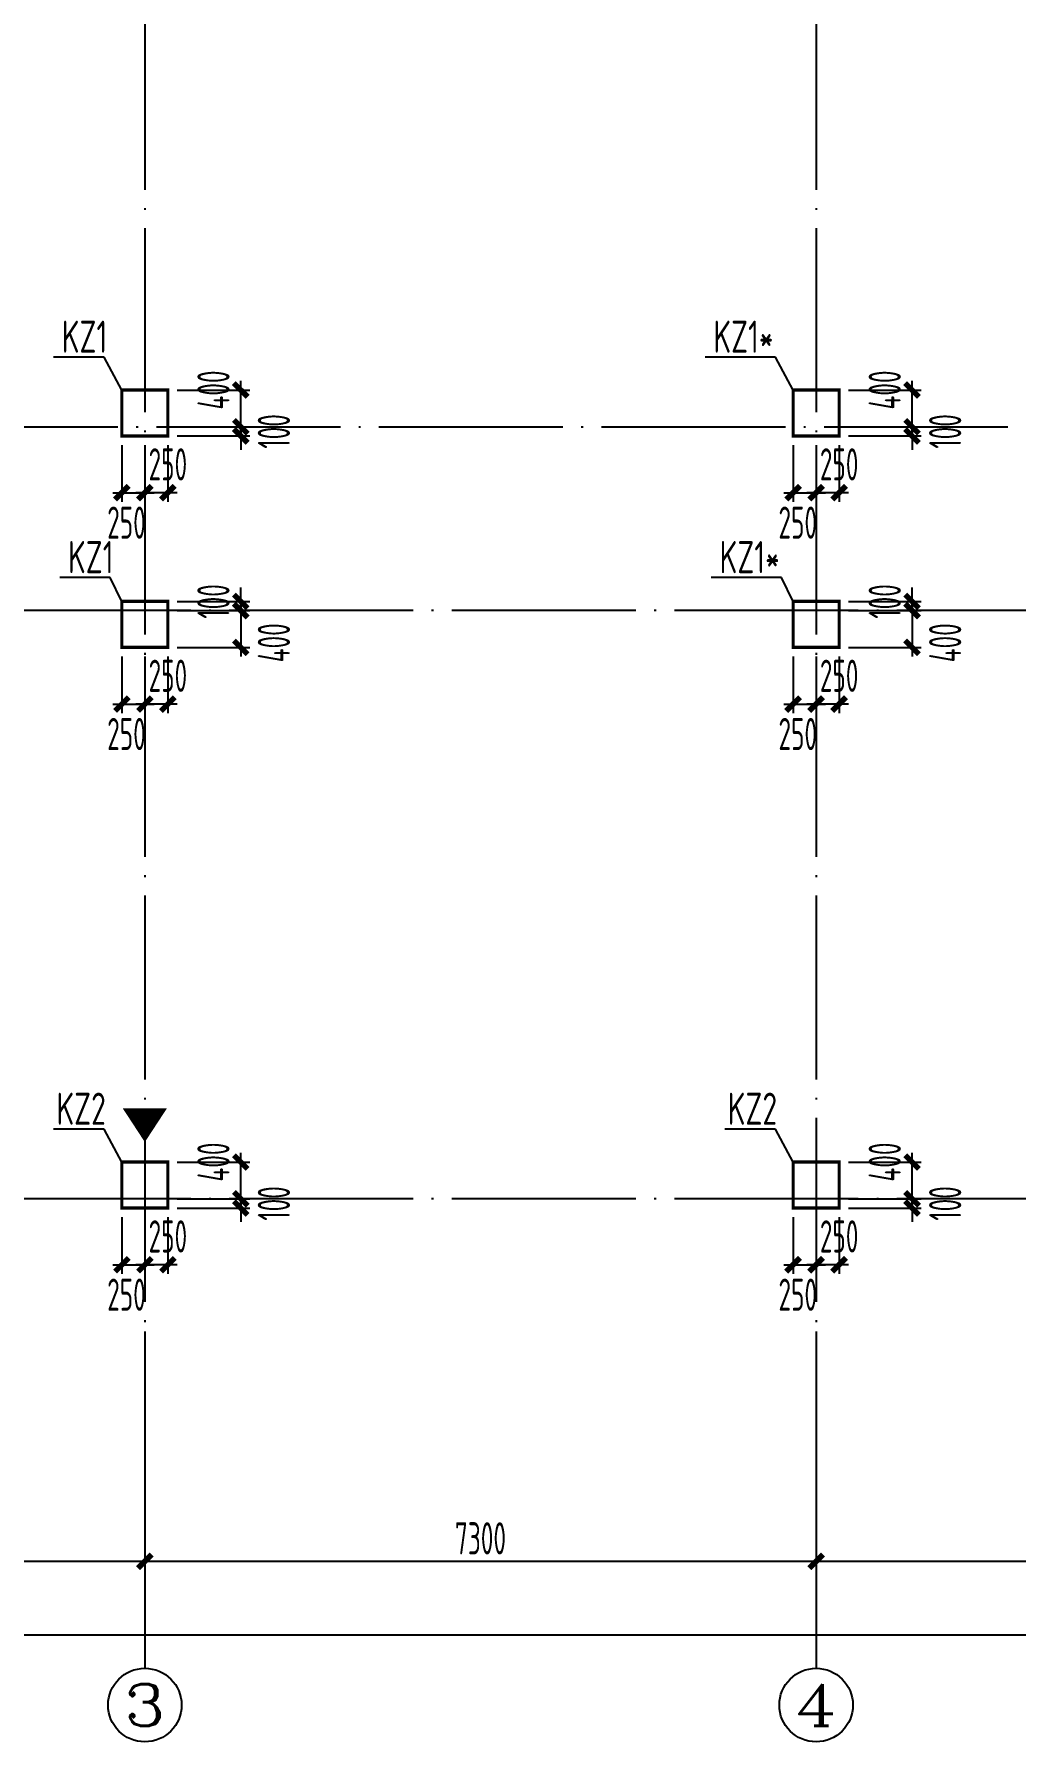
# Model space of a CAD drawing. Extents: x -472319 to -112444, y -516749 to -5704.
# Drawn here: x -408142 to -397467, y -297311 to -278731 of the extents above; entities that cross this region are included whole.
import ezdxf
from ezdxf.enums import TextEntityAlignment as Align

# ---------------------------------------------------------------- set-up
doc = ezdxf.new("R2010")
doc.units = 0
doc.header["$LTSCALE"] = 100
doc.header["$MEASUREMENT"] = 0
doc.linetypes.add('CENTER', pattern=[2, 1.25, -0.25, 0.25, -0.25])
doc.linetypes.add('DOTE', pattern=[2.42, 2, -0.2, 0.02, -0.2])
for name, color, linetype in [('AXIS', 3, 'Continuous'), ('AXIS_TEXT', 7, 'Continuous'), ('DOTE', 1, 'CENTER'), ('TEXT', 7, 'Continuous'), ('填充', 8, 'Continuous'), ('审核修改', 6, 'Continuous'), ('柱', 2, 'Continuous')]:
    doc.layers.add(name, color=color, linetype=linetype)
doc.styles.add('_TCH_AXIS', font='COMPLEX', dxfattribs={"bigfont": 'GBCBIG'})
doc.styles.add('COMPLEX', font='COMPLEX')
doc.styles.add('HZ', font='tssdeng.shx', dxfattribs={"width": 0.6, "height": 350, "bigfont": 'a.shx'})
doc.styles.add('TSSD_Dimension', font='Tssdeng.shx', dxfattribs={"width": 0.7, "bigfont": 'hztxt.shx'})
doc.dimstyles.new('DIMN', dxfattribs={"dimtxt": 350, "dimasz": 150, "dimexe": 100, "dimexo": 100, "dimgap": 75, "dimtad": 1, "dimdec": 0, "dimzin": 0, "dimdsep": 46, "dimtxsty": 'HZ', "dimblk": 'ARCHTICK', "dimcen": 0.09, "dimdle": 100, "dimclrd": 3, "dimclre": 3, "dimclrt": 7, "dimazin": 2, "dimtfac": 1, "dimtdec": 0, "dimtmove": 2, "dimatfit": 3, "dimldrblk": 'ARCHTICK', "dimfxl": 1, "dimtolj": 1, "dimtzin": 0, "dimarcsym": 0})

# ---------------------------------------------------------------- blocks, each defined once
blk = doc.blocks.new('_ArchTick')
at = {"color": 0, "linetype": 'ByBlock', "const_width": 0.4}
blk.add_lwpolyline([(-0.5, -0.5), (0.5, 0.5)], dxfattribs=at)
blk = doc.blocks.new('*D364')
at = {"layer": 'AXIS', "color": 3, "lineweight": -2, "transparency": 16777216}
for p, q in [((-414238, -292947), (-414238, -295447)), ((-406938, -292947), (-406938, -295447)), ((-414338, -295347), (-406838, -295347))]:
    blk.add_line(p, q, dxfattribs=at)
at = {"layer": 'Defpoints', "color": 0, "transparency": 16777216}
for p in [(-414238, -292847), (-406938, -292847), (-406938, -295347)]:
    blk.add_point(p, dxfattribs=at)
at = {"layer": 'AXIS', "color": 3, "lineweight": -2, "transparency": 16777216, "xscale": 150, "yscale": 150, "zscale": 150, "rotation": 180}
blk.add_blockref('_ArchTick', (-414238, -295347), dxfattribs=at)
at = {"layer": 'AXIS', "color": 3, "lineweight": -2, "transparency": 16777216, "xscale": 150, "yscale": 150, "zscale": 150}
blk.add_blockref('_ArchTick', (-406938, -295347), dxfattribs=at)
at = {"layer": 'AXIS', "color": 7, "transparency": 16777216, "insert": (-410588, -295097), "char_height": 350, "attachment_point": 5, "style": 'HZ'}
blk.add_mtext('\\A1;7300', dxfattribs=at)
blk = doc.blocks.new('*D365')
at = {"layer": 'AXIS', "color": 3, "lineweight": -2, "transparency": 16777216}
for p, q in [((-406938, -292947), (-406938, -295447)), ((-399638, -292947), (-399638, -295447)), ((-407038, -295347), (-399538, -295347))]:
    blk.add_line(p, q, dxfattribs=at)
at = {"layer": 'Defpoints', "color": 0, "transparency": 16777216}
for p in [(-406938, -292847), (-399638, -292847), (-399638, -295347)]:
    blk.add_point(p, dxfattribs=at)
at = {"layer": 'AXIS', "color": 3, "lineweight": -2, "transparency": 16777216, "xscale": 150, "yscale": 150, "zscale": 150, "rotation": 180}
blk.add_blockref('_ArchTick', (-406938, -295347), dxfattribs=at)
at = {"layer": 'AXIS', "color": 3, "lineweight": -2, "transparency": 16777216, "xscale": 150, "yscale": 150, "zscale": 150}
blk.add_blockref('_ArchTick', (-399638, -295347), dxfattribs=at)
at = {"layer": 'AXIS', "color": 7, "transparency": 16777216, "insert": (-403288, -295097), "char_height": 350, "attachment_point": 5, "style": 'HZ'}
blk.add_mtext('\\A1;7300', dxfattribs=at)
blk = doc.blocks.new('*D366')
at = {"layer": 'AXIS', "color": 3, "lineweight": -2, "transparency": 16777216}
for p, q in [((-399638, -292947), (-399638, -295447)), ((-392338, -292947), (-392338, -295447)), ((-399738, -295347), (-392238, -295347))]:
    blk.add_line(p, q, dxfattribs=at)
at = {"layer": 'Defpoints', "color": 0, "transparency": 16777216}
for p in [(-399638, -292847), (-392338, -292847), (-392338, -295347)]:
    blk.add_point(p, dxfattribs=at)
at = {"layer": 'AXIS', "color": 3, "lineweight": -2, "transparency": 16777216, "xscale": 150, "yscale": 150, "zscale": 150, "rotation": 180}
blk.add_blockref('_ArchTick', (-399638, -295347), dxfattribs=at)
at = {"layer": 'AXIS', "color": 3, "lineweight": -2, "transparency": 16777216, "xscale": 150, "yscale": 150, "zscale": 150}
blk.add_blockref('_ArchTick', (-392338, -295347), dxfattribs=at)
at = {"layer": 'AXIS', "color": 7, "transparency": 16777216, "insert": (-395988, -295097), "char_height": 350, "attachment_point": 5, "style": 'HZ'}
blk.add_mtext('\\A1;7300', dxfattribs=at)
blk = doc.blocks.new('*D372')
at = {"layer": 'AXIS', "color": 3, "lineweight": -2, "transparency": 16777216}
for p, q in [((-417238, -292947), (-417238, -296247)), ((-357438, -292947), (-357438, -296247)), ((-417338, -296147), (-357338, -296147))]:
    blk.add_line(p, q, dxfattribs=at)
at = {"layer": 'Defpoints', "color": 0, "transparency": 16777216}
for p in [(-417238, -292847), (-357438, -292847), (-357438, -296147)]:
    blk.add_point(p, dxfattribs=at)
at = {"layer": 'AXIS', "color": 3, "lineweight": -2, "transparency": 16777216, "xscale": 150, "yscale": 150, "zscale": 150, "rotation": 180}
blk.add_blockref('_ArchTick', (-417238, -296147), dxfattribs=at)
at = {"layer": 'AXIS', "color": 3, "lineweight": -2, "transparency": 16777216, "xscale": 150, "yscale": 150, "zscale": 150}
blk.add_blockref('_ArchTick', (-357438, -296147), dxfattribs=at)
at = {"layer": 'AXIS', "color": 7, "transparency": 16777216, "insert": (-387338, -295897), "char_height": 350, "attachment_point": 5, "style": 'HZ'}
blk.add_mtext('\\A1;59800', dxfattribs=at)
blk = doc.blocks.new('_AXISO')
blk.add_circle((0, 0), 0.5)
at = {"layer": 'AXIS_TEXT', "style": 'COMPLEX', "width": 1.041667}
blk.add_attdef('A', text='', height=0.56, dxfattribs=at).set_placement((-0.25, -0.28), (0.25, -0.28), align=Align.FIT)
blk = doc.blocks.new('*D382')
at = {"layer": 'Defpoints', "color": 0, "transparency": 16777216}
for p in [(-406688, -291403), (-406688, -291503), (-405895, -291503)]:
    blk.add_point(p, dxfattribs=at)
at = {"layer": '填充', "color": 3, "lineweight": -2, "transparency": 16777216}
for p, q in [((-405895, -291403), (-405895, -291253)), ((-406588, -291403), (-405795, -291403)), ((-406588, -291503), (-405795, -291503)), ((-405895, -291403), (-405895, -291503)), ((-405895, -291503), (-405895, -291653))]:
    blk.add_line(p, q, dxfattribs=at)
at = {"layer": '填充', "color": 3, "lineweight": -2, "transparency": 16777216, "xscale": 150, "yscale": 150, "zscale": 150}
for p, rotation in [((-405895, -291403), 270), ((-405895, -291503), 90)]:
    blk.add_blockref('_ArchTick', p, dxfattribs=dict(at, rotation=rotation))
at = {"layer": '填充', "color": 7, "transparency": 16777216, "insert": (-405535, -291453), "char_height": 350, "attachment_point": 5, "rotation": 90, "style": 'HZ'}
blk.add_mtext('\\A1;100', dxfattribs=at)
blk = doc.blocks.new('*D383')
at = {"layer": 'Defpoints', "color": 0, "transparency": 16777216}
for p in [(-406688, -291003), (-405895, -291003), (-406688, -291403)]:
    blk.add_point(p, dxfattribs=at)
at = {"layer": '填充', "color": 3, "lineweight": -2, "transparency": 16777216}
for p, q in [((-405895, -291503), (-405895, -290903)), ((-406588, -291003), (-405795, -291003)), ((-406588, -291403), (-405795, -291403))]:
    blk.add_line(p, q, dxfattribs=at)
at = {"layer": '填充', "color": 3, "lineweight": -2, "transparency": 16777216, "xscale": 150, "yscale": 150, "zscale": 150}
for p, rotation in [((-405895, -291003), 90), ((-405895, -291403), 270)]:
    blk.add_blockref('_ArchTick', p, dxfattribs=dict(at, rotation=rotation))
at = {"layer": '填充', "color": 7, "transparency": 16777216, "insert": (-406192, -291003), "char_height": 350, "attachment_point": 5, "rotation": 90, "style": 'HZ'}
blk.add_mtext('\\A1;400', dxfattribs=at)
blk = doc.blocks.new('*D384')
at = {"layer": 'Defpoints', "color": 0, "transparency": 16777216}
for p in [(-407188, -291503), (-406938, -291503), (-406938, -292120)]:
    blk.add_point(p, dxfattribs=at)
at = {"layer": '填充', "color": 3, "lineweight": -2, "transparency": 16777216}
for p, q in [((-407188, -291603), (-407188, -292220)), ((-406938, -291603), (-406938, -292220)), ((-407288, -292120), (-406838, -292120))]:
    blk.add_line(p, q, dxfattribs=at)
at = {"layer": '填充', "color": 3, "lineweight": -2, "transparency": 16777216, "xscale": 150, "yscale": 150, "zscale": 150, "rotation": 180}
blk.add_blockref('_ArchTick', (-407188, -292120), dxfattribs=at)
at = {"layer": '填充', "color": 3, "lineweight": -2, "transparency": 16777216, "xscale": 150, "yscale": 150, "zscale": 150}
blk.add_blockref('_ArchTick', (-406938, -292120), dxfattribs=at)
at = {"layer": '填充', "color": 7, "transparency": 16777216, "insert": (-407138, -292446), "char_height": 350, "attachment_point": 5, "style": 'HZ'}
blk.add_mtext('\\A1;250', dxfattribs=at)
blk = doc.blocks.new('*D385')
at = {"layer": 'Defpoints', "color": 0, "transparency": 16777216}
for p in [(-406938, -291503), (-406688, -291503), (-406938, -292120)]:
    blk.add_point(p, dxfattribs=at)
at = {"layer": '填充', "color": 3, "lineweight": -2, "transparency": 16777216}
for p, q in [((-406938, -291603), (-406938, -292220)), ((-406688, -291603), (-406688, -292220)), ((-406588, -292120), (-407038, -292120))]:
    blk.add_line(p, q, dxfattribs=at)
at = {"layer": '填充', "color": 3, "lineweight": -2, "transparency": 16777216, "xscale": 150, "yscale": 150, "zscale": 150, "rotation": 180}
blk.add_blockref('_ArchTick', (-406938, -292120), dxfattribs=at)
at = {"layer": '填充', "color": 3, "lineweight": -2, "transparency": 16777216, "xscale": 150, "yscale": 150, "zscale": 150}
blk.add_blockref('_ArchTick', (-406688, -292120), dxfattribs=at)
at = {"layer": '填充', "color": 7, "transparency": 16777216, "insert": (-406688, -291812), "char_height": 350, "attachment_point": 5, "style": 'HZ'}
blk.add_mtext('\\A1;250', dxfattribs=at)
blk = doc.blocks.new('*D438')
at = {"layer": 'Defpoints', "color": 0, "transparency": 16777216}
for p in [(-406688, -285003), (-406688, -285403), (-405895, -285403)]:
    blk.add_point(p, dxfattribs=at)
at = {"layer": '填充', "color": 3, "lineweight": -2, "transparency": 16777216}
for p, q in [((-406588, -285003), (-405795, -285003)), ((-405895, -284903), (-405895, -285503)), ((-406588, -285403), (-405795, -285403))]:
    blk.add_line(p, q, dxfattribs=at)
at = {"layer": '填充', "color": 3, "lineweight": -2, "transparency": 16777216, "xscale": 150, "yscale": 150, "zscale": 150}
for p, rotation in [((-405895, -285003), 90), ((-405895, -285403), 270)]:
    blk.add_blockref('_ArchTick', p, dxfattribs=dict(at, rotation=rotation))
at = {"layer": '填充', "color": 7, "transparency": 16777216, "insert": (-405535, -285353), "char_height": 350, "attachment_point": 5, "rotation": 90, "style": 'HZ'}
blk.add_mtext('\\A1;400', dxfattribs=at)
blk = doc.blocks.new('*D439')
at = {"layer": 'Defpoints', "color": 0, "transparency": 16777216}
for p in [(-406688, -284903), (-406688, -285003), (-405895, -284903)]:
    blk.add_point(p, dxfattribs=at)
at = {"layer": '填充', "color": 3, "lineweight": -2, "transparency": 16777216}
for p, q in [((-405895, -284903), (-405895, -284753)), ((-406588, -284903), (-405795, -284903)), ((-406588, -285003), (-405795, -285003)), ((-405895, -285003), (-405895, -284903)), ((-405895, -285003), (-405895, -285153))]:
    blk.add_line(p, q, dxfattribs=at)
at = {"layer": '填充', "color": 3, "lineweight": -2, "transparency": 16777216, "xscale": 150, "yscale": 150, "zscale": 150}
for p, rotation in [((-405895, -284903), 270), ((-405895, -285003), 90)]:
    blk.add_blockref('_ArchTick', p, dxfattribs=dict(at, rotation=rotation))
at = {"layer": '填充', "color": 7, "transparency": 16777216, "insert": (-406192, -284903), "char_height": 350, "attachment_point": 5, "rotation": 90, "style": 'HZ'}
blk.add_mtext('\\A1;100', dxfattribs=at)
blk = doc.blocks.new('*D440')
at = {"layer": 'Defpoints', "color": 0, "transparency": 16777216}
for p in [(-407188, -285403), (-406938, -285403), (-406938, -286020)]:
    blk.add_point(p, dxfattribs=at)
at = {"layer": '填充', "color": 3, "lineweight": -2, "transparency": 16777216}
for p, q in [((-407188, -285503), (-407188, -286120)), ((-406938, -285503), (-406938, -286120)), ((-407288, -286020), (-406838, -286020))]:
    blk.add_line(p, q, dxfattribs=at)
at = {"layer": '填充', "color": 3, "lineweight": -2, "transparency": 16777216, "xscale": 150, "yscale": 150, "zscale": 150, "rotation": 180}
blk.add_blockref('_ArchTick', (-407188, -286020), dxfattribs=at)
at = {"layer": '填充', "color": 3, "lineweight": -2, "transparency": 16777216, "xscale": 150, "yscale": 150, "zscale": 150}
blk.add_blockref('_ArchTick', (-406938, -286020), dxfattribs=at)
at = {"layer": '填充', "color": 7, "transparency": 16777216, "insert": (-407138, -286346), "char_height": 350, "attachment_point": 5, "style": 'HZ'}
blk.add_mtext('\\A1;250', dxfattribs=at)
blk = doc.blocks.new('*D441')
at = {"layer": 'Defpoints', "color": 0, "transparency": 16777216}
for p in [(-406938, -285403), (-406688, -285403), (-406938, -286020)]:
    blk.add_point(p, dxfattribs=at)
at = {"layer": '填充', "color": 3, "lineweight": -2, "transparency": 16777216}
for p, q in [((-406938, -285503), (-406938, -286120)), ((-406688, -285503), (-406688, -286120)), ((-406588, -286020), (-407038, -286020))]:
    blk.add_line(p, q, dxfattribs=at)
at = {"layer": '填充', "color": 3, "lineweight": -2, "transparency": 16777216, "xscale": 150, "yscale": 150, "zscale": 150, "rotation": 180}
blk.add_blockref('_ArchTick', (-406938, -286020), dxfattribs=at)
at = {"layer": '填充', "color": 3, "lineweight": -2, "transparency": 16777216, "xscale": 150, "yscale": 150, "zscale": 150}
blk.add_blockref('_ArchTick', (-406688, -286020), dxfattribs=at)
at = {"layer": '填充', "color": 7, "transparency": 16777216, "insert": (-406688, -285712), "char_height": 350, "attachment_point": 5, "style": 'HZ'}
blk.add_mtext('\\A1;250', dxfattribs=at)
blk = doc.blocks.new('*D442')
at = {"layer": 'Defpoints', "color": 0, "transparency": 16777216}
for p in [(-406688, -283003), (-406688, -283103), (-405895, -283103)]:
    blk.add_point(p, dxfattribs=at)
at = {"layer": '填充', "color": 3, "lineweight": -2, "transparency": 16777216}
for p, q in [((-405895, -283003), (-405895, -282853)), ((-406588, -283003), (-405795, -283003)), ((-406588, -283103), (-405795, -283103)), ((-405895, -283003), (-405895, -283103)), ((-405895, -283103), (-405895, -283253))]:
    blk.add_line(p, q, dxfattribs=at)
at = {"layer": '填充', "color": 3, "lineweight": -2, "transparency": 16777216, "xscale": 150, "yscale": 150, "zscale": 150}
for p, rotation in [((-405895, -283003), 270), ((-405895, -283103), 90)]:
    blk.add_blockref('_ArchTick', p, dxfattribs=dict(at, rotation=rotation))
at = {"layer": '填充', "color": 7, "transparency": 16777216, "insert": (-405535, -283053), "char_height": 350, "attachment_point": 5, "rotation": 90, "style": 'HZ'}
blk.add_mtext('\\A1;100', dxfattribs=at)
blk = doc.blocks.new('*D443')
at = {"layer": 'Defpoints', "color": 0, "transparency": 16777216}
for p in [(-406688, -282603), (-405895, -282603), (-406688, -283003)]:
    blk.add_point(p, dxfattribs=at)
at = {"layer": '填充', "color": 3, "lineweight": -2, "transparency": 16777216}
for p, q in [((-405895, -283103), (-405895, -282503)), ((-406588, -282603), (-405795, -282603)), ((-406588, -283003), (-405795, -283003))]:
    blk.add_line(p, q, dxfattribs=at)
at = {"layer": '填充', "color": 3, "lineweight": -2, "transparency": 16777216, "xscale": 150, "yscale": 150, "zscale": 150}
for p, rotation in [((-405895, -282603), 90), ((-405895, -283003), 270)]:
    blk.add_blockref('_ArchTick', p, dxfattribs=dict(at, rotation=rotation))
at = {"layer": '填充', "color": 7, "transparency": 16777216, "insert": (-406192, -282603), "char_height": 350, "attachment_point": 5, "rotation": 90, "style": 'HZ'}
blk.add_mtext('\\A1;400', dxfattribs=at)
blk = doc.blocks.new('*D444')
at = {"layer": 'Defpoints', "color": 0, "transparency": 16777216}
for p in [(-407188, -283103), (-406938, -283103), (-406938, -283720)]:
    blk.add_point(p, dxfattribs=at)
at = {"layer": '填充', "color": 3, "lineweight": -2, "transparency": 16777216}
for p, q in [((-407188, -283203), (-407188, -283820)), ((-406938, -283203), (-406938, -283820)), ((-407288, -283720), (-406838, -283720))]:
    blk.add_line(p, q, dxfattribs=at)
at = {"layer": '填充', "color": 3, "lineweight": -2, "transparency": 16777216, "xscale": 150, "yscale": 150, "zscale": 150, "rotation": 180}
blk.add_blockref('_ArchTick', (-407188, -283720), dxfattribs=at)
at = {"layer": '填充', "color": 3, "lineweight": -2, "transparency": 16777216, "xscale": 150, "yscale": 150, "zscale": 150}
blk.add_blockref('_ArchTick', (-406938, -283720), dxfattribs=at)
at = {"layer": '填充', "color": 7, "transparency": 16777216, "insert": (-407138, -284046), "char_height": 350, "attachment_point": 5, "style": 'HZ'}
blk.add_mtext('\\A1;250', dxfattribs=at)
blk = doc.blocks.new('*D445')
at = {"layer": 'Defpoints', "color": 0, "transparency": 16777216}
for p in [(-406938, -283103), (-406688, -283103), (-406938, -283720)]:
    blk.add_point(p, dxfattribs=at)
at = {"layer": '填充', "color": 3, "lineweight": -2, "transparency": 16777216}
for p, q in [((-406938, -283203), (-406938, -283820)), ((-406688, -283203), (-406688, -283820)), ((-406588, -283720), (-407038, -283720))]:
    blk.add_line(p, q, dxfattribs=at)
at = {"layer": '填充', "color": 3, "lineweight": -2, "transparency": 16777216, "xscale": 150, "yscale": 150, "zscale": 150, "rotation": 180}
blk.add_blockref('_ArchTick', (-406938, -283720), dxfattribs=at)
at = {"layer": '填充', "color": 3, "lineweight": -2, "transparency": 16777216, "xscale": 150, "yscale": 150, "zscale": 150}
blk.add_blockref('_ArchTick', (-406688, -283720), dxfattribs=at)
at = {"layer": '填充', "color": 7, "transparency": 16777216, "insert": (-406688, -283412), "char_height": 350, "attachment_point": 5, "style": 'HZ'}
blk.add_mtext('\\A1;250', dxfattribs=at)
blk = doc.blocks.new('*D462')
at = {"layer": 'Defpoints', "color": 0, "transparency": 16777216}
for p in [(-399388, -291403), (-399388, -291503), (-398595, -291503)]:
    blk.add_point(p, dxfattribs=at)
at = {"layer": '填充', "color": 3, "lineweight": -2, "transparency": 16777216}
for p, q in [((-398595, -291403), (-398595, -291253)), ((-399288, -291403), (-398495, -291403)), ((-399288, -291503), (-398495, -291503)), ((-398595, -291403), (-398595, -291503)), ((-398595, -291503), (-398595, -291653))]:
    blk.add_line(p, q, dxfattribs=at)
at = {"layer": '填充', "color": 3, "lineweight": -2, "transparency": 16777216, "xscale": 150, "yscale": 150, "zscale": 150}
for p, rotation in [((-398595, -291403), 270), ((-398595, -291503), 90)]:
    blk.add_blockref('_ArchTick', p, dxfattribs=dict(at, rotation=rotation))
at = {"layer": '填充', "color": 7, "transparency": 16777216, "insert": (-398235, -291453), "char_height": 350, "attachment_point": 5, "rotation": 90, "style": 'HZ'}
blk.add_mtext('\\A1;100', dxfattribs=at)
blk = doc.blocks.new('*D463')
at = {"layer": 'Defpoints', "color": 0, "transparency": 16777216}
for p in [(-399388, -291003), (-398595, -291003), (-399388, -291403)]:
    blk.add_point(p, dxfattribs=at)
at = {"layer": '填充', "color": 3, "lineweight": -2, "transparency": 16777216}
for p, q in [((-398595, -291503), (-398595, -290903)), ((-399288, -291003), (-398495, -291003)), ((-399288, -291403), (-398495, -291403))]:
    blk.add_line(p, q, dxfattribs=at)
at = {"layer": '填充', "color": 3, "lineweight": -2, "transparency": 16777216, "xscale": 150, "yscale": 150, "zscale": 150}
for p, rotation in [((-398595, -291003), 90), ((-398595, -291403), 270)]:
    blk.add_blockref('_ArchTick', p, dxfattribs=dict(at, rotation=rotation))
at = {"layer": '填充', "color": 7, "transparency": 16777216, "insert": (-398892, -291003), "char_height": 350, "attachment_point": 5, "rotation": 90, "style": 'HZ'}
blk.add_mtext('\\A1;400', dxfattribs=at)
blk = doc.blocks.new('*D464')
at = {"layer": 'Defpoints', "color": 0, "transparency": 16777216}
for p in [(-399888, -291503), (-399638, -291503), (-399638, -292120)]:
    blk.add_point(p, dxfattribs=at)
at = {"layer": '填充', "color": 3, "lineweight": -2, "transparency": 16777216}
for p, q in [((-399888, -291603), (-399888, -292220)), ((-399638, -291603), (-399638, -292220)), ((-399988, -292120), (-399538, -292120))]:
    blk.add_line(p, q, dxfattribs=at)
at = {"layer": '填充', "color": 3, "lineweight": -2, "transparency": 16777216, "xscale": 150, "yscale": 150, "zscale": 150, "rotation": 180}
blk.add_blockref('_ArchTick', (-399888, -292120), dxfattribs=at)
at = {"layer": '填充', "color": 3, "lineweight": -2, "transparency": 16777216, "xscale": 150, "yscale": 150, "zscale": 150}
blk.add_blockref('_ArchTick', (-399638, -292120), dxfattribs=at)
at = {"layer": '填充', "color": 7, "transparency": 16777216, "insert": (-399838, -292446), "char_height": 350, "attachment_point": 5, "style": 'HZ'}
blk.add_mtext('\\A1;250', dxfattribs=at)
blk = doc.blocks.new('*D465')
at = {"layer": 'Defpoints', "color": 0, "transparency": 16777216}
for p in [(-399638, -291503), (-399388, -291503), (-399638, -292120)]:
    blk.add_point(p, dxfattribs=at)
at = {"layer": '填充', "color": 3, "lineweight": -2, "transparency": 16777216}
for p, q in [((-399638, -291603), (-399638, -292220)), ((-399388, -291603), (-399388, -292220)), ((-399288, -292120), (-399738, -292120))]:
    blk.add_line(p, q, dxfattribs=at)
at = {"layer": '填充', "color": 3, "lineweight": -2, "transparency": 16777216, "xscale": 150, "yscale": 150, "zscale": 150, "rotation": 180}
blk.add_blockref('_ArchTick', (-399638, -292120), dxfattribs=at)
at = {"layer": '填充', "color": 3, "lineweight": -2, "transparency": 16777216, "xscale": 150, "yscale": 150, "zscale": 150}
blk.add_blockref('_ArchTick', (-399388, -292120), dxfattribs=at)
at = {"layer": '填充', "color": 7, "transparency": 16777216, "insert": (-399388, -291812), "char_height": 350, "attachment_point": 5, "style": 'HZ'}
blk.add_mtext('\\A1;250', dxfattribs=at)
blk = doc.blocks.new('*D450')
at = {"layer": 'Defpoints', "color": 0, "transparency": 16777216}
for p in [(-399388, -285003), (-399388, -285403), (-398595, -285403)]:
    blk.add_point(p, dxfattribs=at)
at = {"layer": '填充', "color": 3, "lineweight": -2, "transparency": 16777216}
for p, q in [((-399288, -285003), (-398495, -285003)), ((-398595, -284903), (-398595, -285503)), ((-399288, -285403), (-398495, -285403))]:
    blk.add_line(p, q, dxfattribs=at)
at = {"layer": '填充', "color": 3, "lineweight": -2, "transparency": 16777216, "xscale": 150, "yscale": 150, "zscale": 150}
for p, rotation in [((-398595, -285003), 90), ((-398595, -285403), 270)]:
    blk.add_blockref('_ArchTick', p, dxfattribs=dict(at, rotation=rotation))
at = {"layer": '填充', "color": 7, "transparency": 16777216, "insert": (-398235, -285353), "char_height": 350, "attachment_point": 5, "rotation": 90, "style": 'HZ'}
blk.add_mtext('\\A1;400', dxfattribs=at)
blk = doc.blocks.new('*D451')
at = {"layer": 'Defpoints', "color": 0, "transparency": 16777216}
for p in [(-399388, -284903), (-399388, -285003), (-398595, -284903)]:
    blk.add_point(p, dxfattribs=at)
at = {"layer": '填充', "color": 3, "lineweight": -2, "transparency": 16777216}
for p, q in [((-398595, -284903), (-398595, -284753)), ((-399288, -284903), (-398495, -284903)), ((-399288, -285003), (-398495, -285003)), ((-398595, -285003), (-398595, -284903)), ((-398595, -285003), (-398595, -285153))]:
    blk.add_line(p, q, dxfattribs=at)
at = {"layer": '填充', "color": 3, "lineweight": -2, "transparency": 16777216, "xscale": 150, "yscale": 150, "zscale": 150}
for p, rotation in [((-398595, -284903), 270), ((-398595, -285003), 90)]:
    blk.add_blockref('_ArchTick', p, dxfattribs=dict(at, rotation=rotation))
at = {"layer": '填充', "color": 7, "transparency": 16777216, "insert": (-398892, -284903), "char_height": 350, "attachment_point": 5, "rotation": 90, "style": 'HZ'}
blk.add_mtext('\\A1;100', dxfattribs=at)
blk = doc.blocks.new('*D452')
at = {"layer": 'Defpoints', "color": 0, "transparency": 16777216}
for p in [(-399888, -285403), (-399638, -285403), (-399638, -286020)]:
    blk.add_point(p, dxfattribs=at)
at = {"layer": '填充', "color": 3, "lineweight": -2, "transparency": 16777216}
for p, q in [((-399888, -285503), (-399888, -286120)), ((-399638, -285503), (-399638, -286120)), ((-399988, -286020), (-399538, -286020))]:
    blk.add_line(p, q, dxfattribs=at)
at = {"layer": '填充', "color": 3, "lineweight": -2, "transparency": 16777216, "xscale": 150, "yscale": 150, "zscale": 150, "rotation": 180}
blk.add_blockref('_ArchTick', (-399888, -286020), dxfattribs=at)
at = {"layer": '填充', "color": 3, "lineweight": -2, "transparency": 16777216, "xscale": 150, "yscale": 150, "zscale": 150}
blk.add_blockref('_ArchTick', (-399638, -286020), dxfattribs=at)
at = {"layer": '填充', "color": 7, "transparency": 16777216, "insert": (-399838, -286346), "char_height": 350, "attachment_point": 5, "style": 'HZ'}
blk.add_mtext('\\A1;250', dxfattribs=at)
blk = doc.blocks.new('*D453')
at = {"layer": 'Defpoints', "color": 0, "transparency": 16777216}
for p in [(-399638, -285403), (-399388, -285403), (-399638, -286020)]:
    blk.add_point(p, dxfattribs=at)
at = {"layer": '填充', "color": 3, "lineweight": -2, "transparency": 16777216}
for p, q in [((-399638, -285503), (-399638, -286120)), ((-399388, -285503), (-399388, -286120)), ((-399288, -286020), (-399738, -286020))]:
    blk.add_line(p, q, dxfattribs=at)
at = {"layer": '填充', "color": 3, "lineweight": -2, "transparency": 16777216, "xscale": 150, "yscale": 150, "zscale": 150, "rotation": 180}
blk.add_blockref('_ArchTick', (-399638, -286020), dxfattribs=at)
at = {"layer": '填充', "color": 3, "lineweight": -2, "transparency": 16777216, "xscale": 150, "yscale": 150, "zscale": 150}
blk.add_blockref('_ArchTick', (-399388, -286020), dxfattribs=at)
at = {"layer": '填充', "color": 7, "transparency": 16777216, "insert": (-399388, -285712), "char_height": 350, "attachment_point": 5, "style": 'HZ'}
blk.add_mtext('\\A1;250', dxfattribs=at)
blk = doc.blocks.new('*D454')
at = {"layer": 'Defpoints', "color": 0, "transparency": 16777216}
for p in [(-399388, -283003), (-399388, -283103), (-398595, -283103)]:
    blk.add_point(p, dxfattribs=at)
at = {"layer": '填充', "color": 3, "lineweight": -2, "transparency": 16777216}
for p, q in [((-398595, -283003), (-398595, -282853)), ((-399288, -283003), (-398495, -283003)), ((-399288, -283103), (-398495, -283103)), ((-398595, -283003), (-398595, -283103)), ((-398595, -283103), (-398595, -283253))]:
    blk.add_line(p, q, dxfattribs=at)
at = {"layer": '填充', "color": 3, "lineweight": -2, "transparency": 16777216, "xscale": 150, "yscale": 150, "zscale": 150}
for p, rotation in [((-398595, -283003), 270), ((-398595, -283103), 90)]:
    blk.add_blockref('_ArchTick', p, dxfattribs=dict(at, rotation=rotation))
at = {"layer": '填充', "color": 7, "transparency": 16777216, "insert": (-398235, -283053), "char_height": 350, "attachment_point": 5, "rotation": 90, "style": 'HZ'}
blk.add_mtext('\\A1;100', dxfattribs=at)
blk = doc.blocks.new('*D455')
at = {"layer": 'Defpoints', "color": 0, "transparency": 16777216}
for p in [(-399388, -282603), (-398595, -282603), (-399388, -283003)]:
    blk.add_point(p, dxfattribs=at)
at = {"layer": '填充', "color": 3, "lineweight": -2, "transparency": 16777216}
for p, q in [((-398595, -283103), (-398595, -282503)), ((-399288, -282603), (-398495, -282603)), ((-399288, -283003), (-398495, -283003))]:
    blk.add_line(p, q, dxfattribs=at)
at = {"layer": '填充', "color": 3, "lineweight": -2, "transparency": 16777216, "xscale": 150, "yscale": 150, "zscale": 150}
for p, rotation in [((-398595, -282603), 90), ((-398595, -283003), 270)]:
    blk.add_blockref('_ArchTick', p, dxfattribs=dict(at, rotation=rotation))
at = {"layer": '填充', "color": 7, "transparency": 16777216, "insert": (-398892, -282603), "char_height": 350, "attachment_point": 5, "rotation": 90, "style": 'HZ'}
blk.add_mtext('\\A1;400', dxfattribs=at)
blk = doc.blocks.new('*D456')
at = {"layer": 'Defpoints', "color": 0, "transparency": 16777216}
for p in [(-399888, -283103), (-399638, -283103), (-399638, -283720)]:
    blk.add_point(p, dxfattribs=at)
at = {"layer": '填充', "color": 3, "lineweight": -2, "transparency": 16777216}
for p, q in [((-399888, -283203), (-399888, -283820)), ((-399638, -283203), (-399638, -283820)), ((-399988, -283720), (-399538, -283720))]:
    blk.add_line(p, q, dxfattribs=at)
at = {"layer": '填充', "color": 3, "lineweight": -2, "transparency": 16777216, "xscale": 150, "yscale": 150, "zscale": 150, "rotation": 180}
blk.add_blockref('_ArchTick', (-399888, -283720), dxfattribs=at)
at = {"layer": '填充', "color": 3, "lineweight": -2, "transparency": 16777216, "xscale": 150, "yscale": 150, "zscale": 150}
blk.add_blockref('_ArchTick', (-399638, -283720), dxfattribs=at)
at = {"layer": '填充', "color": 7, "transparency": 16777216, "insert": (-399838, -284046), "char_height": 350, "attachment_point": 5, "style": 'HZ'}
blk.add_mtext('\\A1;250', dxfattribs=at)
blk = doc.blocks.new('*D457')
at = {"layer": 'Defpoints', "color": 0, "transparency": 16777216}
for p in [(-399638, -283103), (-399388, -283103), (-399638, -283720)]:
    blk.add_point(p, dxfattribs=at)
at = {"layer": '填充', "color": 3, "lineweight": -2, "transparency": 16777216}
for p, q in [((-399638, -283203), (-399638, -283820)), ((-399388, -283203), (-399388, -283820)), ((-399288, -283720), (-399738, -283720))]:
    blk.add_line(p, q, dxfattribs=at)
at = {"layer": '填充', "color": 3, "lineweight": -2, "transparency": 16777216, "xscale": 150, "yscale": 150, "zscale": 150, "rotation": 180}
blk.add_blockref('_ArchTick', (-399638, -283720), dxfattribs=at)
at = {"layer": '填充', "color": 3, "lineweight": -2, "transparency": 16777216, "xscale": 150, "yscale": 150, "zscale": 150}
blk.add_blockref('_ArchTick', (-399388, -283720), dxfattribs=at)
at = {"layer": '填充', "color": 7, "transparency": 16777216, "insert": (-399388, -283412), "char_height": 350, "attachment_point": 5, "style": 'HZ'}
blk.add_mtext('\\A1;250', dxfattribs=at)

msp = doc.modelspace()

# ---------------------------------------------------------------- linework, layer by layer
msp.add_lwpolyline([(-406938.328, -290418.89, 480, 0, 0), (-406938.328, -290786.09, 0, 0, 0), (-406938.328, -290786.09, 0, 0, 0)], format="xyseb")
at = {"layer": 'AXIS'}
for p, q in [((-406938.328, -292846.782), (-406938.328, -296511.078)), ((-399638.328, -292846.782), (-399638.328, -296511.078))]:
    msp.add_line(p, q, dxfattribs=at)
at = {"layer": 'DOTE', "linetype": 'DOTE', "ltscale": 10}
for p, q in [((-406938.328, -273583.242), (-406938.328, -292846.782)), ((-399638.328, -273583.242), (-399638.328, -292846.782)), ((-418912.147, -283002.89), (-355619.518, -283002.89)), ((-355619.518, -285002.89), (-418912.147, -285002.89)), ((-355619.518, -291402.89), (-418912.147, -291402.89))]:
    msp.add_line(p, q, dxfattribs=at)
at = {"layer": 'TEXT'}
for p, q in [((-407381.828, -282245.98), (-407932.283, -282245.98)), ((-407188.328, -282602.89), (-407381.828, -282245.98)), ((-400081.828, -282245.98), (-400846.283, -282245.98)), ((-399888.328, -282602.89), (-400081.828, -282245.98)), ((-407313.828, -284644.48), (-407864.283, -284644.48)), ((-407188.328, -284902.89), (-407313.828, -284644.48)), ((-400013.828, -284644.48), (-400778.283, -284644.48)), ((-399888.328, -284902.89), (-400013.828, -284644.48)), ((-407381.828, -290645.98), (-407932.283, -290645.98)), ((-407188.328, -291002.89), (-407381.828, -290645.98)), ((-400081.828, -290645.98), (-400632.283, -290645.98)), ((-399888.328, -291002.89), (-400081.828, -290645.98))]:
    msp.add_line(p, q, dxfattribs=at)
at = {"layer": '柱', "const_width": 35}
for points in [[(-407188.328, -282602.89), (-406688.328, -282602.89), (-406688.328, -283102.89), (-407188.328, -283102.89)], [(-399888.328, -282602.89), (-399388.328, -282602.89), (-399388.328, -283102.89), (-399888.328, -283102.89)], [(-407188.328, -285402.89), (-406688.328, -285402.89), (-406688.328, -284902.89), (-407188.328, -284902.89)], [(-399888.328, -285402.89), (-399388.328, -285402.89), (-399388.328, -284902.89), (-399888.328, -284902.89)], [(-407188.328, -291502.89), (-406688.328, -291502.89), (-406688.328, -291002.89), (-407188.328, -291002.89)], [(-399888.328, -291502.89), (-399388.328, -291502.89), (-399388.328, -291002.89), (-399888.328, -291002.89)]]:
    msp.add_lwpolyline(points, close=True, dxfattribs=at)

# ---------------------------------------------------------------- block references
at = {"layer": 'AXIS'}
ref = msp.add_blockref('_AXISO', (-406938.328, -296911.078), dxfattribs=dict(at, xscale=800, yscale=800, zscale=800))
ref.add_attrib('A', '3', dxfattribs={"layer": 'AXIS_TEXT', "height": 452.548, "style": '_TCH_AXIS', "width": 1.5}).set_placement((-407164.602, -297137.352), (-406712.054, -297137.352), align=Align.FIT)
ref = msp.add_blockref('_AXISO', (-399638.328, -296911.078), dxfattribs=dict(at, xscale=800, yscale=800, zscale=800))
ref.add_attrib('A', '4', dxfattribs={"layer": 'AXIS_TEXT', "height": 452.548, "style": '_TCH_AXIS', "width": 1.3125}).set_placement((-399864.602, -297137.352), (-399412.054, -297137.352), align=Align.FIT)

# ---------------------------------------------------------------- texts
at = {"layer": 'TEXT', "style": 'TSSD_Dimension', "width": 0.7}
for s, p in [('KZ1', (-407841.952, -282197.789)), ('KZ1', (-407773.952, -284596.289)), ('KZ2', (-407899.952, -290597.789)), ('KZ2', (-400599.952, -290597.789))]:
    msp.add_text(s, height=350, dxfattribs=at).set_placement(p)
at = {"layer": '审核修改', "style": 'TSSD_Dimension', "width": 0.7}
for p in [(-400755.952, -282197.789), (-400687.952, -284596.289)]:
    msp.add_text('KZ1*', height=350, dxfattribs=at).set_placement(p)

# ---------------------------------------------------------------- dimensions: what is measured, and where the dimension line sits
at = {"layer": 'AXIS'}
for p1, p2, distance, picture, middle in [((-417238.328, -292846.782), (-357438.328, -292846.782), -3300, '*D372', (-387338.328, -295896.782)), ((-414238.328, -292846.782), (-406938.328, -292846.782), -2500, '*D364', (-410588.328, -295096.782)), ((-406938.328, -292846.782), (-399638.328, -292846.782), -2500, '*D365', (-403288.328, -295096.782)), ((-399638.328, -292846.782), (-392338.328, -292846.782), -2500, '*D366', (-395988.328, -295096.782))]:
    dim = msp.add_aligned_dim(p1=p1, p2=p2, distance=distance, dimstyle='DIMN', dxfattribs=at)
    dim.commit()
    dim.dimension.update_dxf_attribs({"geometry": picture, "text_midpoint": middle})
at = {"layer": '填充', "color": 7}
for base, p1, p2, picture, middle in [((-405895, -282602.89), (-406688.328, -283002.89), (-406688.328, -282602.89), '*D443', (-406191.664, -282602.89)), ((-398595, -282602.89), (-399388.328, -283002.89), (-399388.328, -282602.89), '*D455', (-398891.664, -282602.89)), ((-405895, -283102.89), (-406688.328, -283002.89), (-406688.328, -283102.89), '*D442', (-405535.5, -283052.89)), ((-398595, -283102.89), (-399388.328, -283002.89), (-399388.328, -283102.89), '*D454', (-398235.5, -283052.89)), ((-405895, -284902.89), (-406688.328, -285002.89), (-406688.328, -284902.89), '*D439', (-406191.664, -284902.89)), ((-398595, -284902.89), (-399388.328, -285002.89), (-399388.328, -284902.89), '*D451', (-398891.664, -284902.89)), ((-405895, -285402.89), (-406688.328, -285002.89), (-406688.328, -285402.89), '*D438', (-405535.5, -285352.89)), ((-398595, -285402.89), (-399388.328, -285002.89), (-399388.328, -285402.89), '*D450', (-398235.5, -285352.89)), ((-405895, -291002.89), (-406688.328, -291402.89), (-406688.328, -291002.89), '*D383', (-406191.664, -291002.89)), ((-398595, -291002.89), (-399388.328, -291402.89), (-399388.328, -291002.89), '*D463', (-398891.664, -291002.89)), ((-405895, -291502.89), (-406688.328, -291402.89), (-406688.328, -291502.89), '*D382', (-405535.5, -291452.89)), ((-398595, -291502.89), (-399388.328, -291402.89), (-399388.328, -291502.89), '*D462', (-398235.5, -291452.89))]:
    dim = msp.add_linear_dim(base=base, p1=p1, p2=p2, angle=90, dimstyle='DIMN', override={"dimfxl": 100}, dxfattribs=at)
    dim.commit()
    dim.dimension.update_dxf_attribs({"geometry": picture, "text_midpoint": middle, "dimtype": 160})
for base, p1, p2, picture, middle in [((-406938.328, -283720), (-407188.328, -283102.89), (-406938.328, -283102.89), '*D444', (-407138.328, -284046)), ((-406938.328, -283720), (-406688.328, -283102.89), (-406938.328, -283102.89), '*D445', (-406688.328, -283412)), ((-399638.328, -283720), (-399888.328, -283102.89), (-399638.328, -283102.89), '*D456', (-399838.328, -284046)), ((-399638.328, -283720), (-399388.328, -283102.89), (-399638.328, -283102.89), '*D457', (-399388.328, -283412)), ((-406938.328, -286020), (-407188.328, -285402.89), (-406938.328, -285402.89), '*D440', (-407138.328, -286346)), ((-406938.328, -286020), (-406688.328, -285402.89), (-406938.328, -285402.89), '*D441', (-406688.328, -285712)), ((-399638.328, -286020), (-399888.328, -285402.89), (-399638.328, -285402.89), '*D452', (-399838.328, -286346)), ((-399638.328, -286020), (-399388.328, -285402.89), (-399638.328, -285402.89), '*D453', (-399388.328, -285712)), ((-406938.328, -292120), (-407188.328, -291502.89), (-406938.328, -291502.89), '*D384', (-407138.328, -292446)), ((-406938.328, -292120), (-406688.328, -291502.89), (-406938.328, -291502.89), '*D385', (-406688.328, -291812)), ((-399638.328, -292120), (-399888.328, -291502.89), (-399638.328, -291502.89), '*D464', (-399838.328, -292446)), ((-399638.328, -292120), (-399388.328, -291502.89), (-399638.328, -291502.89), '*D465', (-399388.328, -291812))]:
    dim = msp.add_linear_dim(base=base, p1=p1, p2=p2, dimstyle='DIMN', override={"dimfxl": 100}, dxfattribs=at)
    dim.commit()
    dim.dimension.update_dxf_attribs({"geometry": picture, "text_midpoint": middle, "dimtype": 160})

doc.saveas('drawing.dxf')
